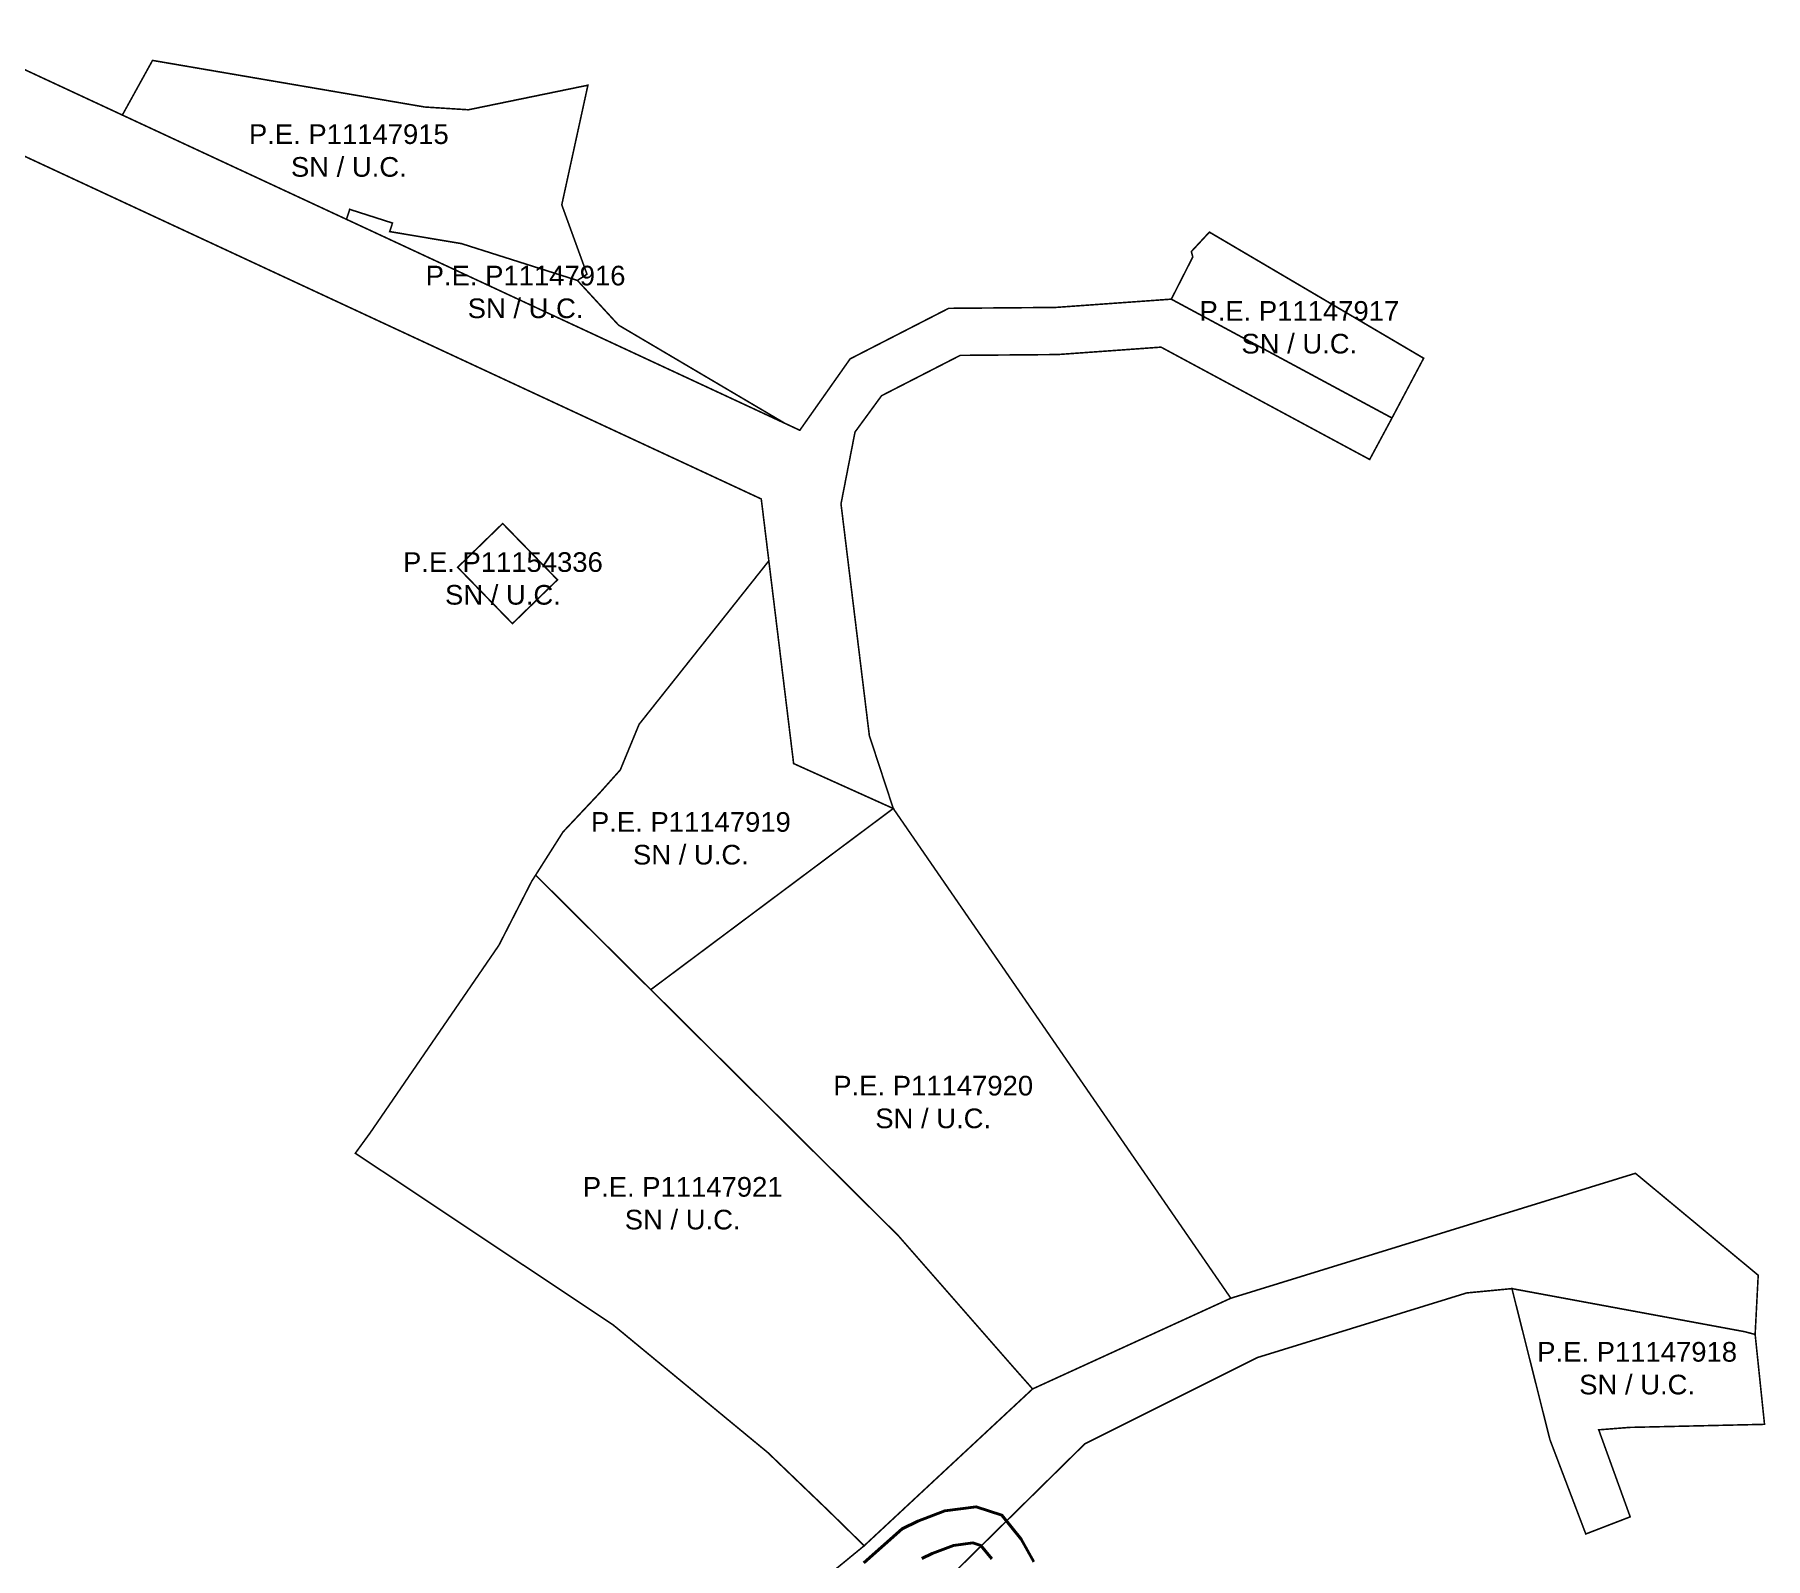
# Model space of a CAD drawing. Header units: metres. Extents: x 561401 to 594056, y 8460144 to 8508504.
# Drawn here: x 587896.6 to 588116.9, y 8498566 to 8498759.9 of the extents above; entities that cross this region are included whole.
import ezdxf

# ---------------------------------------------------------------- set-up
doc = ezdxf.new("R2010")
doc.units = ezdxf.units.M
for name, color, linetype in [('1.1. VIA EXISTENTE', 252, 'Continuous'), ('1.2. AFECTADOS BASE GRAFICA SUNARP', 150, 'Continuous'), ('1.2. BASE GRAFICA SUNARP', 150, 'Continuous'), ('1.3 ETIQUETA P.E. Y U.C.', 1, 'Continuous')]:
    doc.layers.add(name, color=color, linetype=linetype)
doc.styles.add('Arial', font='arial.ttf', dxfattribs={"height": 1})

msp = doc.modelspace()

# ---------------------------------------------------------------- linework, layer by layer
at = {"layer": '1.1. VIA EXISTENTE', "color": 253, "linetype": 'Continuous', "lineweight": 40, "ltscale": 0.2, "true_color": 0x84a4a6}
for points in [[(588002.1880789015, 8498565.40192496), (588007.048743109, 8498569.718777834), (588009.059593233, 8498570.699880758), (588012.4953503988, 8498572.011755526), (588016.4770999819, 8498572.538747955), (588019.7330791566, 8498571.445518982), (588022.2033619254, 8498568.423721971), (588023.8080469582, 8498565.508444708)], [(588009.5760096633, 8498565.944794679), (588010.8523713273, 8498566.567537343), (588013.6082241752, 8498567.619804325), (588016.0335326475, 8498567.940798694), (588017.0704657882, 8498567.592637574), (588018.4592820237, 8498565.89375484)]]:
    msp.add_lwpolyline(points, dxfattribs=at)
at = {"layer": '1.2. AFECTADOS BASE GRAFICA SUNARP', "color": 64, "linetype": 'Continuous', "lineweight": -3, "const_width": 0.2}
for points in [[(587883.5385921744, 8498749.940064954), (587989.1167660123, 8498700.81982365), (587990.0801554146, 8498692.9419103), (587990.0801660126, 8498692.94192365), (587993.2357660114, 8498667.13922365), (588005.9202120391, 8498661.42019307), (588002.8735660118, 8498670.708523652), (587999.2670660127, 8498700.200223649), (588001.0490660126, 8498709.33912365), (588004.4324660113, 8498713.96502365), (588014.4453660112, 8498719.100423649), (588026.8494660119, 8498719.20462365), (588040.008066013, 8498720.14682365), (588066.5674660122, 8498705.847123647), (588069.4085660123, 8498711.12442365), (588041.3146660122, 8498726.250323651), (588041.3175525242, 8498726.25599404), (588026.6097660128, 8498725.202823648), (588012.9727660124, 8498725.08822365), (588000.4290660117, 8498718.65482365), (587994.0231660125, 8498709.566423649), (587992.1220660126, 8498710.45092365), (587992.1208937059, 8498710.451615592), (587936.3167660126, 8498736.41452365), (587907.7813978556, 8498749.69066231), (587907.7812660122, 8498749.690423649), (587885.9884660128, 8498759.829623649)], [(587885.9884660128, 8498759.829623649), (587907.7812660122, 8498749.690423649), (587907.7813978556, 8498749.69066231), (587907.7812660119, 8498749.69072365), (587911.6231660126, 8498756.64512365), (587946.2823660107, 8498750.71332365), (587949.2330862613, 8498750.526561275), (587951.8325660108, 8498750.36212365), (587957.5545089323, 8498751.537952997), (587967.0475660127, 8498753.48892365), (587967.0475202488, 8498753.488714244), (587967.0475660112, 8498753.488723647), (587966.325130789, 8498750.183121381), (587966.3203609638, 8498750.161296386), (587963.7201660121, 8498738.26302365), (587966.9310660111, 8498729.433923649), (587966.931007257, 8498729.433885204), (587966.9310660122, 8498729.433723649), (587965.7146809001, 8498728.637798823), (587970.9540660123, 8498722.945223648), (587992.1221660118, 8498710.45102365), (587992.1208937059, 8498710.451615592), (587992.1220660126, 8498710.45092365), (587994.0231660125, 8498709.566423649), (588000.4290660117, 8498718.65482365), (588012.9727660124, 8498725.08822365), (588026.6097660128, 8498725.202823648), (588041.3175525242, 8498726.25599404), (588044.0482660125, 8498731.620323649), (588043.8714660129, 8498732.319823647), (588043.875193386, 8498732.323832763), (588043.874766012, 8498732.325523648), (588043.8748843727, 8498732.325650956), (588043.8748660119, 8498732.325723652), (588046.167566013, 8498734.79172365), (588073.4405660126, 8498718.73732365), (588069.412166011, 8498711.13052365), (588069.4120974021, 8498711.130560588), (588069.4118660119, 8498711.130123647), (588066.5674660122, 8498705.847123647), (588040.008066013, 8498720.14682365), (588026.8494660119, 8498719.20462365), (588014.4453660112, 8498719.100423649), (588004.4324660113, 8498713.96502365), (588001.0490660126, 8498709.33912365), (587999.2670660127, 8498700.200223649), (588002.8735660118, 8498670.708523652), (588005.9202120391, 8498661.42019307), (588005.9203660125, 8498661.420123648), (588048.8908660129, 8498599.081723653), (588048.8906327892, 8498599.081616921), (588048.890766013, 8498599.08142365), (588100.397266012, 8498614.983723648), (588116.0280660129, 8498602.008623648), (588115.6376853832, 8498594.470997699), (588115.6379660112, 8498594.47092365), (588116.8314660131, 8498583.028223649), (588116.8312352644, 8498583.028218415), (588116.8312660125, 8498583.02792365), (588099.6517660116, 8498582.63842365), (588095.7267660121, 8498582.33032365), (588097.6047300256, 8498577.13733892), (588099.7326660135, 8498571.25332365), (588099.732602538, 8498571.253299166), (588099.7326660109, 8498571.25312365), (588094.079066012, 8498569.072223648), (588089.5183660118, 8498581.06632365), (588084.6786660121, 8498600.30432365), (588078.916466012, 8498599.754523646), (588052.2919660126, 8498591.53432365), (588030.2950660118, 8498580.535823649), (588012.9646660115, 8498563.46092365)], [(587983.3507660127, 8498552.11112365), (588002.2163660129, 8498567.571423652), (587997.6858660115, 8498572.014023649), (587989.9568660123, 8498579.42692365), (587970.2616660111, 8498595.68342365), (587937.4397660126, 8498617.537123648), (587937.4399130293, 8498617.537325764), (587937.4397660126, 8498617.537423652), (587938.5117268153, 8498619.010818642), (587939.3601660124, 8498620.177223649), (587947.3980614687, 8498631.88921565), (587955.7165660129, 8498644.01032365), (587957.8768836445, 8498648.225173503), (587959.8823660129, 8498652.138123648), (587960.2636157242, 8498652.738920556), (587960.3893660122, 8498652.937123649), (587963.8752660127, 8498658.430423649), (587968.507866013, 8498663.35232365), (587969.6970382303, 8498664.68307793), (587971.1693660122, 8498666.330823649), (587972.7444466589, 8498670.148959978), (587973.5629660116, 8498672.133323649), (587990.0801554146, 8498692.9419103), (587989.1167660123, 8498700.81982365), (587883.5385921744, 8498749.940064954)], [(588012.9646660115, 8498563.46092365), (588030.2950660118, 8498580.535823649), (588052.2919660126, 8498591.53432365), (588078.916466012, 8498599.754523646), (588084.6786660121, 8498600.30432365), (588084.678766012, 8498600.304523647), (588114.294866013, 8498594.82532365), (588115.6376853832, 8498594.470997699), (588115.6376853832, 8498594.470997699), (588116.0280660129, 8498602.008623648), (588100.397266012, 8498614.983723648), (588048.890766013, 8498599.08142365), (588048.8906327892, 8498599.081616921), (588023.6568660118, 8498587.533623647), (588002.2163660126, 8498567.57182365), (588002.2163660129, 8498567.571423652), (587983.3507660127, 8498552.11112365)]]:
    msp.add_lwpolyline(points, dxfattribs=at)
msp.add_lwpolyline([(587963.1731660122, 8498690.530523647), (587957.4391660104, 8498684.95172365), (587950.4658660106, 8498692.119223649), (587956.1997660125, 8498697.69792365), (587963.1731660122, 8498690.530523647)], close=True, dxfattribs=at)
at = {"layer": '1.2. BASE GRAFICA SUNARP', "color": 64, "linetype": 'Continuous', "lineweight": -3, "const_width": 0.2}
for points in [[(587967.0475660122, 8498753.48892365), (587951.8326660122, 8498750.36202365), (587946.2823660121, 8498750.71332365), (587911.6231660125, 8498756.64512365), (587907.7812660121, 8498749.69072365), (587936.3167660122, 8498736.41452365), (587936.7239660126, 8498737.68672365), (587942.1680660126, 8498735.943923647), (587941.8197660119, 8498734.85522365), (587950.9539660121, 8498733.325223649), (587965.7145660128, 8498728.637923649), (587966.9310660119, 8498729.433923649), (587963.7201660125, 8498738.26302365), (587967.0475660122, 8498753.48892365)], [(587970.9540660119, 8498722.945223648), (587965.7145660128, 8498728.637923649), (587950.9539660121, 8498733.325223649), (587941.8197660119, 8498734.85522365), (587942.1680660126, 8498735.943923647), (587936.7239660126, 8498737.68672365), (587936.3167660122, 8498736.41452365), (587992.1221660123, 8498710.45102365), (587970.9540660119, 8498722.945223648)], [(588069.4085660119, 8498711.12442365), (588073.4369660121, 8498718.73142365), (588046.1641660128, 8498734.785823649), (588043.8714660126, 8498732.319823647), (588044.0482660121, 8498731.620323649), (588041.3146660122, 8498726.250323651), (588069.4085660119, 8498711.12442365)], [(588073.4405660125, 8498718.73732365), (588046.1675660125, 8498734.79172365), (588043.8748660124, 8498732.325723652), (588044.0515660121, 8498731.62612365), (588041.318066012, 8498726.25592365), (588069.4121660122, 8498711.13052365), (588073.4405660125, 8498718.73732365)], [(587963.1731660123, 8498690.530523647), (587956.1997660127, 8498697.69792365), (587950.4658660124, 8498692.119223649), (587957.4391660121, 8498684.95172365), (587963.1731660123, 8498690.530523647)], [(587990.080166012, 8498692.94192365), (587973.5629660123, 8498672.133323649), (587971.1695660128, 8498666.330923649), (587968.5078660127, 8498663.35232365), (587963.8752660127, 8498658.430423649), (587960.3893660121, 8498652.937123649), (587975.0535660124, 8498638.360923648), (588005.9203660124, 8498661.420123648), (587993.2357660121, 8498667.13922365), (587990.080166012, 8498692.94192365)], [(588005.9203660124, 8498661.420123648), (587975.0535660124, 8498638.360923648), (588006.5732660125, 8498607.030523648), (588021.0842660124, 8498590.44762365), (588023.656866012, 8498587.533623647), (588048.8908660122, 8498599.081723653), (588005.9203660124, 8498661.420123648)], [(587975.0535660124, 8498638.360923648), (587960.3893660121, 8498652.937123649), (587959.8825660123, 8498652.138323652), (587955.7165660124, 8498644.01032365), (587939.360266012, 8498620.177123649), (587937.4397660122, 8498617.537423652), (587970.2619660123, 8498595.68342365), (587989.956766012, 8498579.427123649), (587997.6859660121, 8498572.014023649), (588002.2163660125, 8498567.57182365), (588023.656866012, 8498587.533623647), (588021.0842660124, 8498590.44762365), (588006.5732660125, 8498607.030523648), (587975.0535660124, 8498638.360923648)], [(588115.6379660125, 8498594.47092365), (588114.2948660123, 8498594.82532365), (588084.6787660122, 8498600.304523647), (588089.5184660126, 8498581.06642365), (588094.0791660127, 8498569.07252365), (588099.7326660128, 8498571.25332365), (588095.7266660129, 8498582.33042365), (588099.6518660123, 8498582.63852365), (588116.8314660128, 8498583.028223649), (588115.6379660125, 8498594.47092365)]]:
    msp.add_lwpolyline(points, close=True, dxfattribs=at)

# ---------------------------------------------------------------- texts
at = {"layer": '1.3 ETIQUETA P.E. Y U.C.', "color": 1, "char_height": 2.5, "attachment_point": 5, "style": 'Arial'}
for s, insert in [('P.E. P11147915\\PSN / U.C.', (587936.6137070765, 8498745.156556573)), ('P.E. P11147916\\PSN / U.C.', (587959.1137070765, 8498727.156556573)), ('P.E. P11147917\\PSN / U.C.', (588057.6137070765, 8498722.656556573)), ('P.E. P11154336\\PSN / U.C.', (587956.2306375368, 8498690.687436868)), ('P.E. P11147919\\PSN / U.C.', (587980.1572758346, 8498657.607933376)), ('P.E. P11147920\\PSN / U.C.', (588011.0037384778, 8498624.040484011)), ('P.E. P11147921\\PSN / U.C.', (587979.1137070763, 8498611.156556573)), ('P.E. P11147918\\PSN / U.C.', (588100.6164355895, 8498590.156556573))]:
    msp.add_mtext(s, dxfattribs=dict(at, insert=insert))

doc.saveas('drawing.dxf')
